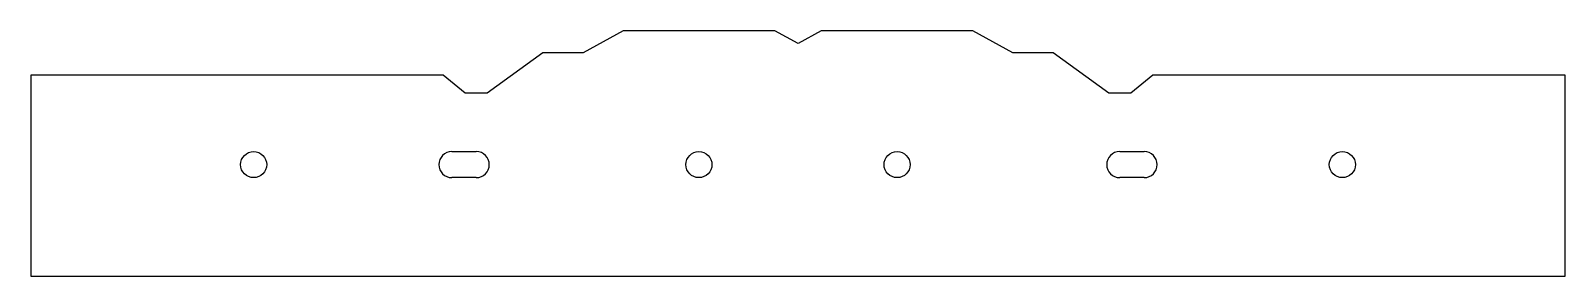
# Model space of a CAD drawing. Header units: millimetres. Extents: x -345 to 345, y -55 to 55.
import ezdxf

# ---------------------------------------------------------------- set-up
doc = ezdxf.new("R2010")
doc.units = ezdxf.units.MM
doc.layers.add('CUTOUTS', color=1, linetype='CONTINUOUS')
doc.layers.add('PERIMETER', color=5, linetype='CONTINUOUS')

msp = doc.modelspace()

# ---------------------------------------------------------------- linework, layer by layer
at = {"layer": 'CUTOUTS'}
for p, q in [((-155.5, 0.85), (-144.5, 0.85)), ((144.5, 0.85), (155.5, 0.85)), ((-144.5, -10.85), (-155.5, -10.85)), ((155.5, -10.85), (144.5, -10.85))]:
    msp.add_line(p, q, dxfattribs=at)
for centre in [(-244.5, -5), (-44.5, -5), (44.5, -5), (244.5, -5)]:
    msp.add_circle(centre, 5.85, dxfattribs=at)
for centre, start, end in [((-155.5, -5), 90, 270), ((-144.5, -5), -90, 90), ((144.5, -5), 90, 270), ((155.5, -5), -90, 90)]:
    msp.add_arc(centre, 5.85, start, end, dxfattribs=at)
at = {"layer": 'PERIMETER'}
for p, q in [((-78.54, 55.15), (-96.54, 45.15)), ((-10.46, 55.15), (-78.54, 55.15)), ((0, 49.34), (-10.46, 55.15)), ((10.46, 55.15), (0, 49.34)), ((78.54, 55.15), (10.46, 55.15)), ((96.54, 45.15), (78.54, 55.15)), ((-114.55, 45.15), (-139.55, 27.15)), ((-96.54, 45.15), (-114.55, 45.15)), ((114.55, 45.15), (96.54, 45.15)), ((139.55, 27.15), (114.55, 45.15)), ((-159.45, 35.15), (-344.65, 35.15)), ((-344.65, 35.15), (-344.65, -55.15)), ((-149.45, 27.15), (-159.45, 35.15)), ((159.45, 35.15), (149.45, 27.15)), ((344.65, 35.15), (159.45, 35.15)), ((344.65, -55.15), (344.65, 35.15)), ((-139.55, 27.15), (-149.45, 27.15)), ((149.45, 27.15), (139.55, 27.15)), ((-344.65, -55.15), (344.65, -55.15))]:
    msp.add_line(p, q, dxfattribs=at)

doc.saveas('drawing.dxf')
